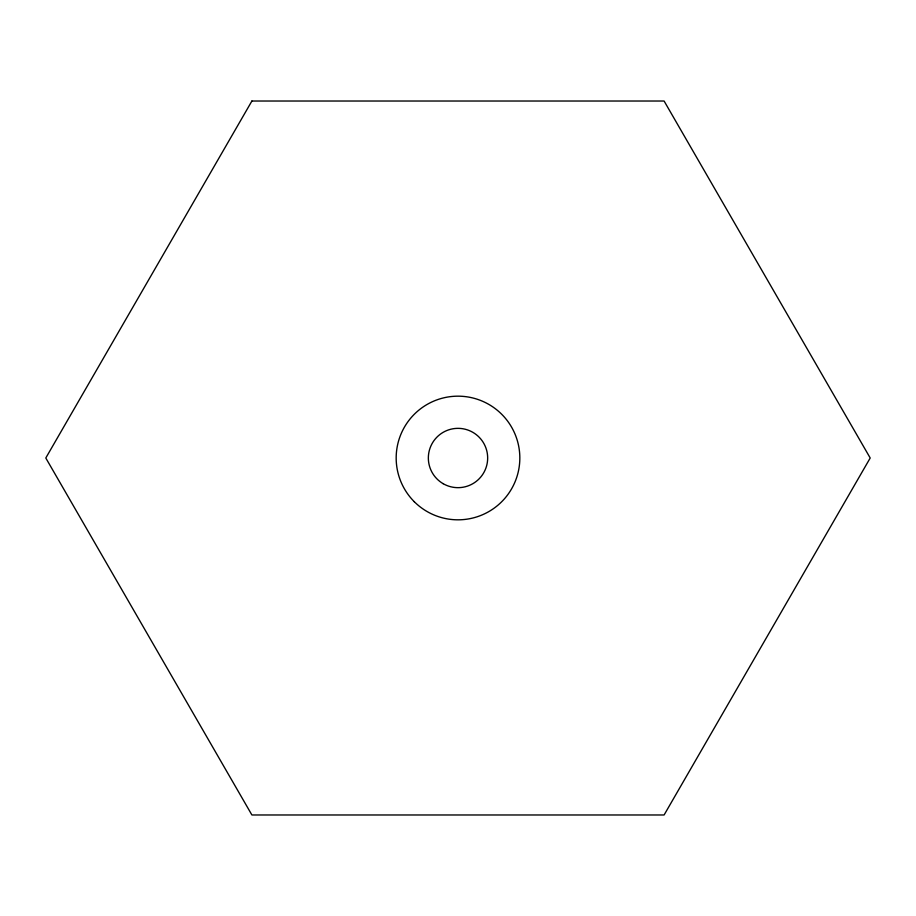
<?xml version="1.0" encoding="UTF-8"?>
<svg xmlns="http://www.w3.org/2000/svg" width="916" height="916" viewBox="0 0 916 916"><rect width="100%" height="100%" fill="white"/><g stroke="black" fill="none" stroke-linecap="round" stroke-linejoin="round"><path stroke-width="1.37" d="M251.9 101.023L45.8 458L251.9 814.977L664.1 814.977L870.2 458L664.1 101.023L251.9 101.023M443.172 483.694A29.667 29.667 0 0 0 487.667 458A29.667 29.667 0 0 0 443.172 432.318A29.667 29.667 0 0 0 443.172 483.694M414.284 501.716A61.83 61.83 0 0 0 517.723 474.007A61.83 61.83 0 0 0 441.993 398.277A61.83 61.83 0 0 0 414.284 501.716"/></g></svg>
